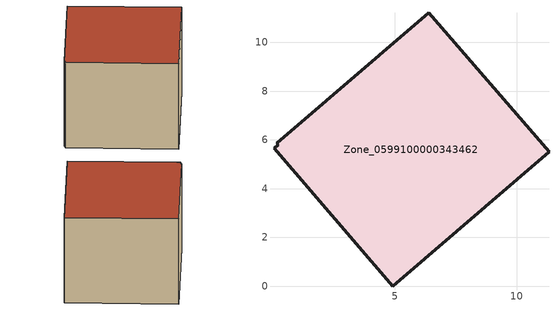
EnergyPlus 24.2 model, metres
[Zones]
Zone_0599100000343462
 floor ground (C_G): 0.04,5.66 0.21,5.8 0.16,5.85 6.39,11.21 11.32,5.5 4.9,0 z0
 wall outside (C_F): 11.32,5.5 6.39,11.21 0.16,5.85 0.21,5.8 0.04,5.66 4.9,0 11.32,5.5 z0:6.25
 roof outside (C_R): 0.21,5.8 0.04,5.66 4.9,0 11.32,5.5 6.39,11.21 0.16,5.85 z6.25
[BUILDING]
Pand.0599100000343462: North Axis=0; Terrain=City; Loads Convergence Tolerance Value=0.04; Temperature Convergence Tolerance Value=0.4; Solar Distribution=FullExterior; Maximum Number of Warmup Days=25; Minimum Number of Warmup Days=1
[Site:Location]
Rotterdam.The.Hague.AP_ZH_NLD Design_Conditions: Latitude=51.96; Longitude=4.45; Time Zone=1; Elevation=-4.5
[SITE:GROUNDTEMPERATURE:BUILDINGSURFACE]
18, 18, 18, 18, 18, 18, 18, 18, 18, 18, 18, 18
[MATERIAL] Thermal Absorptance=0.9; Solar Absorptance=0.7; Visible Absorptance=0.7
Name | Roughness | Thickness | Conductivity | Density | Specific Heat
G.TC.1992-2005 | MediumSmooth | 0.15 | 0.06 | 540 | 1210
F.TC.1992-2005 | Rough | 0.3 | 0.12 | 1920 | 840
R.TC.1992-2005 | MediumRough | 0.2 | 0.08 | 1500 | 1000
[CONSTRUCTION]
C_G: G.TC.1992-2005
C_F: F.TC.1992-2005
C_R: R.TC.1992-2005
[ZONE]
Zone_0599100000343462: Type=1; Multiplier=1; Ceiling Height=Autocalculate; Volume=Autocalculate; Floor Area=autocalculate; Part of Total Floor Area=Yes
[ZONEINFILTRATION:DESIGNFLOWRATE]
Infil_Zone_0599100000343462: Zone or ZoneList or Space or SpaceList=Zone_0599100000343462; Schedule=AlwaysOn; Design Flow Rate Calculation Method=Flow/Area; Flow Rate per Floor Area=0.0015; Constant Term Coefficient=1; Temperature Term Coefficient=0; Velocity Term Coefficient=0; Velocity Squared Term Coefficient=0
[HVACTEMPLATE:ZONE:IDEALLOADSAIRSYSTEM]
Zone_0599100000343462: Maximum Heating Supply Air Temperature=50; Minimum Cooling Supply Air Temperature=13; Maximum Heating Supply Air Humidity Ratio=0.0156; Minimum Cooling Supply Air Humidity Ratio=0.0077; Heating Limit=NoLimit; Cooling Limit=NoLimit; Dehumidification Control Type=ConstantSensibleHeatRatio; Cooling Sensible Heat Ratio=0.7; Dehumidification Setpoint=60; Humidification Control Type=None; Humidification Setpoint=30; Outdoor Air Method=None; Outdoor Air Flow Rate per Person=0.00944; Outdoor Air Flow Rate per Zone Floor Area=0; Outdoor Air Flow Rate per Zone=0; Demand Controlled Ventilation Type=None; Outdoor Air Economizer Type=NoEconomizer; Heat Recovery Type=None; Sensible Heat Recovery Effectiveness=0.7; Latent Heat Recovery Effectiveness=0.65
[ZONECONTROL:THERMOSTAT]
ThermostatControl_Zone_0599100000343462: Zone or ZoneList=Zone_0599100000343462; Control Type Schedule=DualSetpointControlType; Control 1=Thermostat_Zone_0599100000343462; Temperature Difference Between Cutout And Setpoint=0
[THERMOSTATSETPOINT:DUALSETPOINT]
Thermostat_Zone_0599100000343462: Heating Setpoint Temperature Schedule=HeatingSetpoint_Zone_0599100000343462; Cooling Setpoint Temperature Schedule=CoolingSetpoint_Zone_0599100000343462
[SCHEDULE:COMPACT]
HeatingSetpoint_Zone_0599100000343462: Through: 12/31, For: AllDays, Until: 24:00, 21
CoolingSetpoint_Zone_0599100000343462: Through: 12/31, For: AllDays, Until: 24:00, 24
DualSetpointControlType: Through: 12/31, For: AllDays, Until: 24:00, 4
AlwaysOn: Through: 12/31, For: AllDays, Until: 24:00, 1
